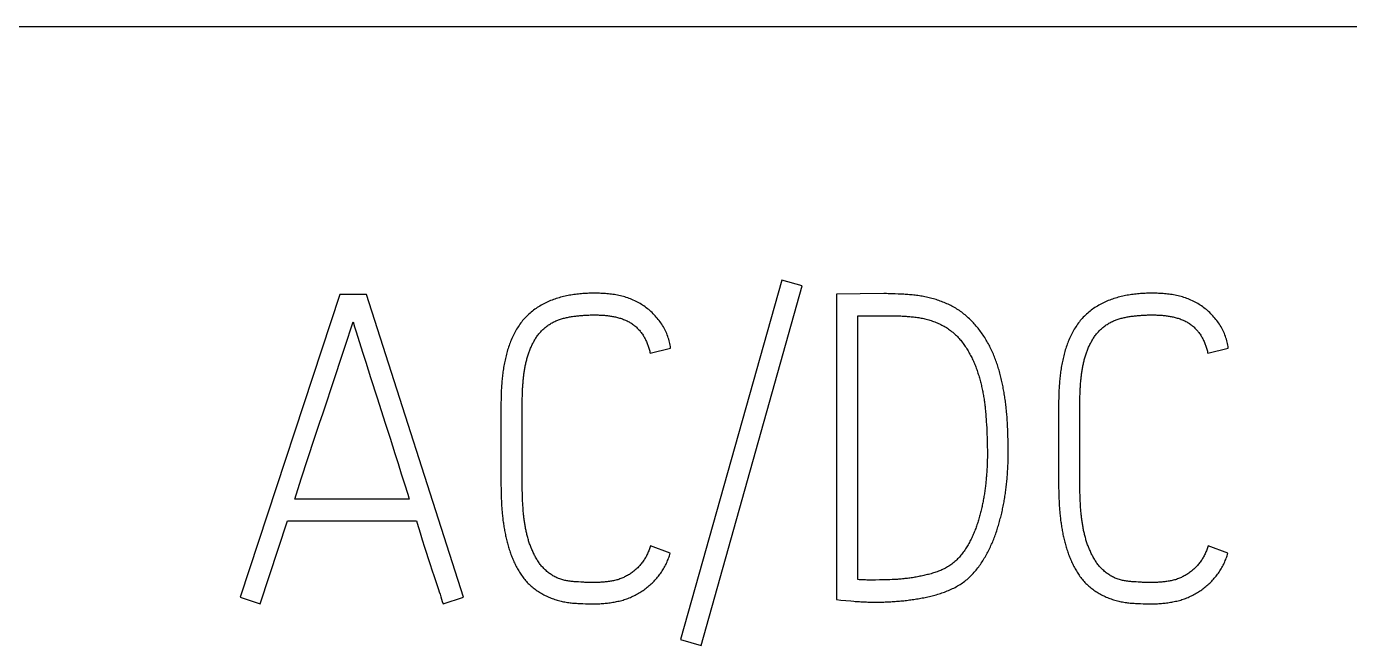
# Model space of a CAD drawing. Extents: x 0 to 420, y 0 to 297.
# Drawn here: x 110.23 to 117.13, y 218.96 to 222.19 of the extents above; entities that cross this region are included whole.
import ezdxf

# ---------------------------------------------------------------- set-up
doc = ezdxf.new("R2010")
doc.units = 0
doc.header["$LTSCALE"] = 23.1
doc.layers.add('10000_FRONT', color=7, linetype='CONTINUOUS')
doc.layers.add('10500_FRONT_LABELING', color=7, linetype='CONTINUOUS')

msp = doc.modelspace()

# ---------------------------------------------------------------- linework, layer by layer
at = {"layer": '10000_FRONT', "color": 7, "linetype": 'CONTINUOUS'}
msp.add_line((110.0798, 222.1914), (145.5798, 222.1914), dxfattribs=at)
at = {"layer": '10500_FRONT_LABELING', "color": 7, "linetype": 'CONTINUOUS'}
for p, q in [((114.1722, 220.869), (113.6437, 218.9939)), ((114.2788, 220.838), (114.1722, 220.869)), ((111.8648, 220.7936), (111.345, 219.2158)), ((112.004, 220.7936), (111.8648, 220.7936)), ((112.5107, 219.2158), (112.004, 220.7936)), ((113.7503, 218.9628), (114.2788, 220.838)), ((114.4571, 220.7958), (114.4571, 219.2025)), ((114.7485, 220.7973), (114.7336, 220.7977)), ((114.7634, 220.7967), (114.7485, 220.7973)), ((114.7783, 220.7961), (114.7634, 220.7967)), ((114.7931, 220.7954), (114.7783, 220.7961)), ((114.568, 219.3068), (114.568, 220.6826)), ((111.9512, 220.5987), (111.9843, 220.4928)), ((111.8829, 220.4927), (111.9001, 220.5456)), ((113.485, 220.4874), (113.5915, 220.514)), ((116.3948, 220.4874), (116.5014, 220.514)), ((111.8656, 220.4398), (111.8829, 220.4927)), ((111.9843, 220.4928), (112.0009, 220.4399)), ((111.8481, 220.3869), (111.8656, 220.4398)), ((112.0009, 220.4399), (112.0259, 220.3605)), ((112.0259, 220.3605), (112.0596, 220.2548)), ((112.0596, 220.2548), (112.1019, 220.1227)), ((112.8173, 220.2308), (112.8174, 220.2415)), ((112.8174, 220.2415), (112.8175, 220.2522)), ((112.8175, 220.2522), (112.8178, 220.2628)), ((112.8178, 220.2628), (112.8181, 220.2735)), ((112.8181, 220.2735), (112.8184, 220.2841)), ((112.8184, 220.2841), (112.8189, 220.2948)), ((115.7272, 220.2415), (115.7274, 220.2522)), ((115.7272, 220.2308), (115.7272, 220.2415)), ((115.7274, 220.2522), (115.7276, 220.2628)), ((115.7276, 220.2628), (115.7279, 220.2735)), ((115.7279, 220.2735), (115.7283, 220.2841)), ((115.7283, 220.2841), (115.7287, 220.2948)), ((111.7602, 220.1229), (111.7777, 220.1757)), ((111.7777, 220.1757), (111.7952, 220.2285)), ((112.8173, 219.8039), (112.8173, 220.2308)), ((115.2349, 220.1823), (115.236, 220.1691)), ((115.236, 220.1691), (115.237, 220.1559)), ((115.7271, 219.8039), (115.7272, 220.2308)), ((111.734, 220.0436), (111.7602, 220.1229)), ((115.237, 220.1559), (115.238, 220.1428)), ((115.238, 220.1428), (115.2389, 220.1296)), ((115.2389, 220.1296), (115.2396, 220.1163)), ((115.2396, 220.1163), (115.2407, 220.0965)), ((115.2407, 220.0965), (115.2416, 220.0767)), ((115.3507, 220.0899), (115.3501, 220.1048)), ((111.6992, 219.9378), (111.734, 220.0436)), ((112.1273, 220.0435), (112.1527, 219.9642)), ((115.2416, 220.0767), (115.2422, 220.0634)), ((115.2422, 220.0634), (115.2427, 220.0502)), ((115.2427, 220.0502), (115.2432, 220.037)), ((115.2432, 220.037), (115.2435, 220.0237)), ((115.3512, 220.075), (115.3507, 220.0899)), ((115.3517, 220.0601), (115.3512, 220.075)), ((115.3523, 220.0303), (115.3517, 220.0601)), ((115.3527, 220.0079), (115.3523, 220.0303)), ((112.1527, 219.9642), (112.1696, 219.9114)), ((115.2435, 220.0237), (115.2439, 220.0104)), ((115.2439, 220.0104), (115.2441, 219.9971)), ((115.2441, 219.9971), (115.2443, 219.9839)), ((115.2444, 219.9573), (115.2442, 219.944)), ((115.2443, 219.9839), (115.2444, 219.9706)), ((115.2444, 219.9706), (115.2444, 219.9573)), ((115.353, 219.9929), (115.3527, 220.0079)), ((115.3531, 219.978), (115.353, 219.9929)), ((111.6645, 219.832), (111.6992, 219.9378)), ((112.1696, 219.9114), (112.1864, 219.8585)), ((111.6299, 219.7262), (111.6645, 219.832)), ((112.1864, 219.8585), (112.2031, 219.8056)), ((112.7064, 219.7971), (112.7065, 219.7836)), ((112.7065, 219.7836), (112.7067, 219.77)), ((112.7067, 219.77), (112.707, 219.7565)), ((112.707, 219.7565), (112.7073, 219.743)), ((112.8174, 219.7818), (112.8173, 219.8039)), ((112.8176, 219.7708), (112.8174, 219.7818)), ((112.8178, 219.7598), (112.8176, 219.7708)), ((112.8181, 219.7488), (112.8178, 219.7598)), ((115.6162, 219.7971), (115.6163, 219.7836)), ((115.6163, 219.7836), (115.6165, 219.77)), ((115.6165, 219.77), (115.6168, 219.7565)), ((115.6168, 219.7565), (115.6172, 219.743)), ((115.7273, 219.7818), (115.7271, 219.8039)), ((115.7274, 219.7708), (115.7273, 219.7818)), ((115.7276, 219.7598), (115.7274, 219.7708)), ((115.7279, 219.7488), (115.7276, 219.7598)), ((112.228, 219.7262), (111.6299, 219.7262)), ((112.7073, 219.743), (112.7078, 219.7295)), ((112.7078, 219.7295), (112.7084, 219.716)), ((112.7084, 219.716), (112.7091, 219.7026)), ((112.8184, 219.7378), (112.8181, 219.7488)), ((112.8188, 219.7268), (112.8184, 219.7378)), ((112.8193, 219.7158), (112.8188, 219.7268)), ((112.8199, 219.7048), (112.8193, 219.7158)), ((112.8206, 219.6939), (112.8199, 219.7048)), ((112.8213, 219.6829), (112.8206, 219.6939)), ((112.8221, 219.672), (112.8213, 219.6829)), ((115.6172, 219.743), (115.6177, 219.7295)), ((115.6177, 219.7295), (115.6182, 219.716)), ((115.6182, 219.716), (115.6189, 219.7026)), ((115.7282, 219.7378), (115.7279, 219.7488)), ((115.7287, 219.7268), (115.7282, 219.7378)), ((115.7292, 219.7158), (115.7287, 219.7268)), ((115.7297, 219.7048), (115.7292, 219.7158)), ((115.7304, 219.6939), (115.7297, 219.7048)), ((115.7311, 219.6829), (115.7304, 219.6939)), ((115.7319, 219.672), (115.7311, 219.6829)), ((111.4494, 219.1803), (111.5929, 219.613)), ((111.5929, 219.613), (112.2649, 219.613)), ((112.823, 219.661), (112.8221, 219.672)), ((115.7329, 219.661), (115.7319, 219.672)), ((112.2839, 219.5509), (112.2955, 219.5137)), ((112.2955, 219.5137), (112.3072, 219.4765)), ((112.3072, 219.4765), (112.3191, 219.4394)), ((113.5894, 219.4444), (113.4871, 219.4821)), ((116.4992, 219.4444), (116.397, 219.4821)), ((112.3351, 219.39), (112.3473, 219.353)), ((112.3473, 219.353), (112.3555, 219.3284)), ((113.1222, 219.2934), (113.111, 219.2942)), ((113.1333, 219.2928), (113.1222, 219.2934)), ((114.6613, 219.3045), (114.6213, 219.3045)), ((114.6813, 219.3046), (114.6613, 219.3045)), ((114.6947, 219.3047), (114.6813, 219.3046)), ((114.7347, 219.3058), (114.7214, 219.3054)), ((114.748, 219.3064), (114.7347, 219.3058)), ((116.032, 219.2934), (116.0209, 219.2942)), ((116.0431, 219.2928), (116.032, 219.2934)), ((111.345, 219.2158), (111.4494, 219.1803)), ((112.4041, 219.1803), (112.5107, 219.2158)), ((114.4571, 219.2025), (114.4795, 219.2002)), ((114.4795, 219.2002), (114.5318, 219.1952)), ((113.1343, 219.1814), (113.1479, 219.1809)), ((113.1479, 219.1809), (113.1614, 219.1806)), ((114.5318, 219.1952), (114.5467, 219.1938)), ((116.0442, 219.1814), (116.0577, 219.1809)), ((116.0577, 219.1809), (116.0712, 219.1806)), ((113.6437, 218.9939), (113.7503, 218.9628))]:
    msp.add_line(p, q, dxfattribs=at)
for points in [[(113.5915, 220.514), (113.5905, 220.5218), (113.5892, 220.5296), (113.5877, 220.5374), (113.5859, 220.545), (113.584, 220.5526), (113.5819, 220.5602), (113.5795, 220.5677), (113.577, 220.5751), (113.5742, 220.5824), (113.5713, 220.5897), (113.5681, 220.5969), (113.5648, 220.6041), (113.5612, 220.6112), (113.5575, 220.6182), (113.5536, 220.6251), (113.5496, 220.6319), (113.5454, 220.6385), (113.541, 220.6451), (113.5365, 220.6515), (113.5318, 220.6578), (113.527, 220.664), (113.522, 220.6701), (113.5169, 220.6761), (113.5116, 220.682), (113.5061, 220.6878), (113.5006, 220.6934), (113.4949, 220.6989), (113.4891, 220.7043), (113.4832, 220.7095), (113.4771, 220.7146), (113.471, 220.7196), (113.4648, 220.7244), (113.4585, 220.729), (113.452, 220.7336), (113.4455, 220.7379), (113.4389, 220.7422), (113.4321, 220.7463), (113.4252, 220.7502), (113.4183, 220.754), (113.4112, 220.7577), (113.4041, 220.7611), (113.3969, 220.7645), (113.3897, 220.7676), (113.3823, 220.7705), (113.375, 220.7733), (113.3676, 220.776), (113.3601, 220.7784), (113.3526, 220.7807), (113.345, 220.7829), (113.3374, 220.7849), (113.3297, 220.7867), (113.322, 220.7884), (113.3143, 220.79), (113.3065, 220.7915), (113.2987, 220.7928), (113.2908, 220.794), (113.283, 220.7951), (113.2752, 220.796), (113.2673, 220.7969), (113.2595, 220.7976), (113.2517, 220.7982), (113.2438, 220.7988), (113.236, 220.7992), (113.2282, 220.7996), (113.2203, 220.7999), (113.2125, 220.8001), (113.2047, 220.8002), (113.1968, 220.8003), (113.189, 220.8002), (113.1812, 220.8002), (113.1734, 220.8), (113.1655, 220.7998), (113.1577, 220.7995), (113.1499, 220.7991), (113.142, 220.7987), (113.1342, 220.7982), (113.1264, 220.7975), (113.1186, 220.7968), (113.1107, 220.796), (113.1029, 220.7952), (113.0951, 220.7942), (113.0872, 220.7931), (113.0794, 220.7919), (113.0716, 220.7907), (113.0638, 220.7893), (113.0561, 220.7878), (113.0483, 220.7862), (113.0406, 220.7846), (113.0329, 220.7828), (113.0253, 220.7809), (113.0177, 220.7789), (113.0102, 220.7768), (113.0026, 220.7745), (112.9951, 220.7722), (112.9877, 220.7697), (112.9803, 220.7671), (112.9729, 220.7644), (112.9656, 220.7615), (112.9583, 220.7585), (112.951, 220.7554), (112.9438, 220.7521), (112.9367, 220.7487), (112.9296, 220.7451), (112.9226, 220.7414), (112.9157, 220.7375), (112.9089, 220.7335), (112.9022, 220.7294), (112.8956, 220.7252), (112.8891, 220.7208), (112.8827, 220.7162), (112.8764, 220.7116), (112.8702, 220.7068), (112.8641, 220.7018), (112.8581, 220.6967), (112.8522, 220.6915), (112.8464, 220.6861), (112.8407, 220.6806), (112.8352, 220.6749), (112.8298, 220.6691), (112.8246, 220.6632), (112.8195, 220.6572), (112.8146, 220.6511), (112.8098, 220.6449), (112.8051, 220.6386), (112.8006, 220.6322), (112.7963, 220.6257), (112.7921, 220.6191), (112.788, 220.6124), (112.784, 220.6056), (112.7801, 220.5987), (112.7764, 220.5918), (112.7728, 220.5847), (112.7693, 220.5777), (112.766, 220.5705), (112.7628, 220.5633), (112.7597, 220.5561), (112.7567, 220.5489), (112.7538, 220.5416), (112.7511, 220.5342), (112.7484, 220.5269), (112.7459, 220.5195), (112.7435, 220.5121), (112.7412, 220.5046), (112.739, 220.4971), (112.7368, 220.4896), (112.7348, 220.4821), (112.7329, 220.4745), (112.731, 220.4669), (112.7293, 220.4593), (112.7276, 220.4517), (112.726, 220.444), (112.7244, 220.4363), (112.723, 220.4286), (112.7216, 220.4209), (112.7203, 220.4132), (112.7191, 220.4054), (112.7179, 220.3976), (112.7168, 220.3898), (112.7157, 220.3821), (112.7147, 220.3743), (112.7138, 220.3665), (112.713, 220.3587), (112.7122, 220.3509), (112.7114, 220.3431), (112.7107, 220.3352), (112.7101, 220.3274), (112.7095, 220.3196), (112.709, 220.3118), (112.7085, 220.304), (112.7081, 220.2961), (112.7077, 220.2883), (112.7074, 220.2804), (112.7071, 220.2726), (112.7069, 220.2648), (112.7067, 220.2569), (112.7066, 220.2491), (112.7065, 220.2412), (112.7064, 220.2334), (112.7064, 219.7971)], [(114.7336, 220.7977), (114.7262, 220.7978), (114.7187, 220.798), (114.7113, 220.798), (114.7038, 220.7981), (114.4571, 220.7958)], [(115.3426, 220.2011), (115.3418, 220.2085), (115.341, 220.2159), (115.3401, 220.2233), (115.3392, 220.2306), (115.3382, 220.238), (115.3372, 220.2453), (115.3361, 220.2527), (115.3351, 220.26), (115.3339, 220.2673), (115.3327, 220.2747), (115.3315, 220.282), (115.3302, 220.2893), (115.3289, 220.2966), (115.3275, 220.3039), (115.3261, 220.3112), (115.3246, 220.3185), (115.3231, 220.3258), (115.3215, 220.3331), (115.3199, 220.3403), (115.3182, 220.3476), (115.3166, 220.3549), (115.3148, 220.3621), (115.313, 220.3694), (115.3112, 220.3766), (115.3093, 220.3838), (115.3073, 220.3911), (115.3053, 220.3983), (115.3033, 220.4055), (115.3011, 220.4127), (115.2989, 220.4199), (115.2966, 220.427), (115.2942, 220.4341), (115.2918, 220.4412), (115.2893, 220.4483), (115.2867, 220.4553), (115.284, 220.4623), (115.2812, 220.4692), (115.2784, 220.4761), (115.2755, 220.483), (115.2725, 220.4898), (115.2694, 220.4966), (115.2663, 220.5034), (115.2631, 220.5101), (115.2598, 220.5168), (115.2564, 220.5235), (115.253, 220.5301), (115.2495, 220.5367), (115.2458, 220.5432), (115.2421, 220.5497), (115.2383, 220.5562), (115.2345, 220.5626), (115.2305, 220.569), (115.2264, 220.5754), (115.2223, 220.5816), (115.218, 220.5878), (115.2137, 220.5939), (115.2093, 220.6), (115.2048, 220.606), (115.2002, 220.6119), (115.1956, 220.6177), (115.1909, 220.6234), (115.1861, 220.6291), (115.1812, 220.6348), (115.1763, 220.6403), (115.1713, 220.6458), (115.1662, 220.6512), (115.161, 220.6566), (115.1558, 220.6618), (115.1504, 220.667), (115.145, 220.6721), (115.1395, 220.6771), (115.1339, 220.6821), (115.1282, 220.6869), (115.1223, 220.6917), (115.1164, 220.6963), (115.1104, 220.7009), (115.1043, 220.7053), (115.0981, 220.7097), (115.0918, 220.7138), (115.0855, 220.7179), (115.0791, 220.7218), (115.0727, 220.7256), (115.0661, 220.7292), (115.0596, 220.7328), (115.053, 220.7362), (115.0463, 220.7395), (115.0396, 220.7427), (115.0328, 220.7457), (115.0259, 220.7487), (115.0191, 220.7516), (115.0121, 220.7544), (115.0052, 220.757), (114.9982, 220.7596), (114.9911, 220.7621), (114.984, 220.7645), (114.9769, 220.7668), (114.9697, 220.7691), (114.9625, 220.7712), (114.9552, 220.7732), (114.9479, 220.7752), (114.9407, 220.777), (114.9334, 220.7787), (114.926, 220.7803), (114.9187, 220.7818), (114.9114, 220.7832), (114.9041, 220.7844), (114.8967, 220.7856), (114.8894, 220.7867), (114.882, 220.7878), (114.8746, 220.7887), (114.8672, 220.7896), (114.8598, 220.7904), (114.8524, 220.7911), (114.845, 220.7918), (114.8376, 220.7924), (114.8302, 220.793), (114.8228, 220.7936), (114.8154, 220.7941), (114.808, 220.7945), (114.7931, 220.7954)], [(116.5014, 220.514), (116.5003, 220.5218), (116.499, 220.5296), (116.4975, 220.5374), (116.4958, 220.545), (116.4938, 220.5526), (116.4917, 220.5602), (116.4894, 220.5677), (116.4868, 220.5751), (116.4841, 220.5824), (116.4811, 220.5897), (116.478, 220.5969), (116.4746, 220.6041), (116.4711, 220.6112), (116.4673, 220.6182), (116.4635, 220.6251), (116.4594, 220.6319), (116.4552, 220.6385), (116.4508, 220.6451), (116.4463, 220.6515), (116.4416, 220.6578), (116.4368, 220.664), (116.4318, 220.6701), (116.4267, 220.6761), (116.4214, 220.682), (116.416, 220.6878), (116.4104, 220.6934), (116.4047, 220.6989), (116.3989, 220.7043), (116.393, 220.7095), (116.387, 220.7146), (116.3809, 220.7196), (116.3746, 220.7244), (116.3683, 220.729), (116.3619, 220.7336), (116.3553, 220.7379), (116.3487, 220.7422), (116.3419, 220.7463), (116.3351, 220.7502), (116.3281, 220.754), (116.321, 220.7577), (116.3139, 220.7611), (116.3067, 220.7645), (116.2995, 220.7676), (116.2922, 220.7705), (116.2848, 220.7733), (116.2774, 220.776), (116.2699, 220.7784), (116.2624, 220.7807), (116.2548, 220.7829), (116.2472, 220.7849), (116.2396, 220.7867), (116.2319, 220.7884), (116.2241, 220.79), (116.2163, 220.7915), (116.2085, 220.7928), (116.2007, 220.794), (116.1928, 220.7951), (116.185, 220.796), (116.1772, 220.7969), (116.1693, 220.7976), (116.1615, 220.7982), (116.1537, 220.7988), (116.1458, 220.7992), (116.138, 220.7996), (116.1302, 220.7999), (116.1223, 220.8001), (116.1145, 220.8002), (116.1067, 220.8003), (116.0988, 220.8002), (116.091, 220.8002), (116.0832, 220.8), (116.0754, 220.7998), (116.0675, 220.7995), (116.0597, 220.7991), (116.0519, 220.7987), (116.044, 220.7982), (116.0362, 220.7975), (116.0284, 220.7968), (116.0205, 220.796), (116.0127, 220.7952), (116.0049, 220.7942), (115.9971, 220.7931), (115.9892, 220.7919), (115.9814, 220.7907), (115.9736, 220.7893), (115.9659, 220.7878), (115.9581, 220.7862), (115.9504, 220.7846), (115.9428, 220.7828), (115.9351, 220.7809), (115.9275, 220.7789), (115.92, 220.7768), (115.9124, 220.7745), (115.905, 220.7722), (115.8975, 220.7697), (115.8901, 220.7671), (115.8827, 220.7644), (115.8754, 220.7615), (115.8681, 220.7585), (115.8608, 220.7554), (115.8536, 220.7521), (115.8465, 220.7487), (115.8394, 220.7451), (115.8324, 220.7414), (115.8255, 220.7375), (115.8187, 220.7335), (115.812, 220.7294), (115.8054, 220.7252), (115.7989, 220.7208), (115.7925, 220.7162), (115.7862, 220.7116), (115.78, 220.7068), (115.7739, 220.7018), (115.7679, 220.6967), (115.762, 220.6915), (115.7562, 220.6861), (115.7506, 220.6806), (115.745, 220.6749), (115.7396, 220.6691), (115.7344, 220.6632), (115.7293, 220.6572), (115.7244, 220.6511), (115.7196, 220.6449), (115.715, 220.6386), (115.7105, 220.6322), (115.7061, 220.6257), (115.7019, 220.6191), (115.6978, 220.6124), (115.6938, 220.6056), (115.69, 220.5987), (115.6862, 220.5918), (115.6826, 220.5847), (115.6792, 220.5777), (115.6758, 220.5705), (115.6726, 220.5633), (115.6695, 220.5561), (115.6665, 220.5489), (115.6636, 220.5416), (115.6609, 220.5342), (115.6583, 220.5269), (115.6557, 220.5195), (115.6533, 220.5121), (115.651, 220.5046), (115.6488, 220.4971), (115.6467, 220.4896), (115.6446, 220.4821), (115.6427, 220.4745), (115.6408, 220.4669), (115.6391, 220.4593), (115.6374, 220.4517), (115.6358, 220.444), (115.6343, 220.4363), (115.6328, 220.4286), (115.6314, 220.4209), (115.6301, 220.4132), (115.6289, 220.4054), (115.6277, 220.3976), (115.6266, 220.3898), (115.6256, 220.3821), (115.6246, 220.3743), (115.6237, 220.3665), (115.6228, 220.3587), (115.622, 220.3509), (115.6212, 220.3431), (115.6206, 220.3352), (115.6199, 220.3274), (115.6194, 220.3196), (115.6188, 220.3118), (115.6184, 220.304), (115.6179, 220.2961), (115.6176, 220.2883), (115.6172, 220.2804), (115.617, 220.2726), (115.6167, 220.2648), (115.6166, 220.2569), (115.6164, 220.2491), (115.6163, 220.2412), (115.6163, 220.2334), (115.6162, 219.7971)], [(111.9001, 220.5456), (111.9258, 220.6251), (111.9344, 220.6516)], [(111.9344, 220.6516), (111.9428, 220.6252), (111.9512, 220.5987)], [(112.8189, 220.2948), (112.8195, 220.3054), (112.8198, 220.3107), (112.8201, 220.316), (112.8205, 220.3213), (112.8209, 220.3266), (112.8213, 220.3319), (112.8217, 220.3372), (112.8222, 220.3425), (112.8227, 220.3478), (112.8232, 220.3531), (112.8238, 220.3583), (112.8243, 220.3636), (112.825, 220.3689), (112.8256, 220.3742), (112.8263, 220.3794), (112.827, 220.3847), (112.8278, 220.39), (112.8286, 220.3952), (112.8295, 220.4005), (112.8304, 220.4057), (112.8313, 220.4109), (112.8323, 220.4162), (112.8333, 220.4214), (112.8343, 220.4266), (112.8355, 220.4319), (112.8366, 220.4371), (112.8378, 220.4423), (112.8391, 220.4475), (112.8404, 220.4527), (112.8418, 220.4579), (112.8433, 220.463), (112.8448, 220.4682), (112.8463, 220.4734), (112.8479, 220.4785), (112.8496, 220.4836), (112.8513, 220.4887), (112.8531, 220.4937), (112.855, 220.4988), (112.8569, 220.5038), (112.8589, 220.5088), (112.8609, 220.5137), (112.8631, 220.5186), (112.8652, 220.5235), (112.8675, 220.5284), (112.8698, 220.5332), (112.8722, 220.538), (112.8747, 220.5428), (112.8772, 220.5475), (112.8799, 220.5522), (112.8826, 220.5569), (112.8854, 220.5615), (112.8883, 220.566), (112.8913, 220.5705), (112.8943, 220.5749), (112.8975, 220.5792), (112.9007, 220.5834), (112.904, 220.5876), (112.9074, 220.5917), (112.9108, 220.5957), (112.9144, 220.5996), (112.9181, 220.6035), (112.9218, 220.6073), (112.9256, 220.611), (112.9296, 220.6146), (112.9336, 220.6181), (112.9377, 220.6216), (112.9419, 220.625), (112.9462, 220.6283), (112.9506, 220.6315), (112.955, 220.6346), (112.9595, 220.6375), (112.964, 220.6404), (112.9686, 220.6432), (112.9733, 220.6459), (112.978, 220.6484), (112.9827, 220.6509), (112.9875, 220.6532), (112.9924, 220.6554), (112.9973, 220.6576), (113.0023, 220.6596), (113.0073, 220.6615), (113.0124, 220.6633), (113.0176, 220.665), (113.0227, 220.6666), (113.0279, 220.6681), (113.0331, 220.6695), (113.0384, 220.6708), (113.0436, 220.6721), (113.0488, 220.6732), (113.0541, 220.6743), (113.0593, 220.6754), (113.0646, 220.6763), (113.0699, 220.6772), (113.0752, 220.6781), (113.0804, 220.6789), (113.0857, 220.6797), (113.091, 220.6804), (113.0963, 220.6811), (113.1016, 220.6817), (113.1069, 220.6823), (113.1122, 220.6829), (113.1175, 220.6834), (113.1228, 220.6839), (113.1282, 220.6844), (113.1335, 220.6848), (113.1388, 220.6852), (113.1441, 220.6856), (113.1495, 220.6859), (113.1548, 220.6862), (113.1602, 220.6864), (113.1655, 220.6866), (113.1709, 220.6868), (113.1762, 220.6869), (113.1816, 220.687), (113.187, 220.6871), (113.1923, 220.6871), (113.1977, 220.6871), (113.2031, 220.687), (113.2085, 220.6869), (113.2138, 220.6868), (113.2192, 220.6866), (113.2246, 220.6864), (113.2299, 220.6861), (113.2353, 220.6858), (113.2407, 220.6855), (113.246, 220.685), (113.2513, 220.6846), (113.2567, 220.684), (113.262, 220.6834), (113.2673, 220.6828), (113.2726, 220.6821), (113.2779, 220.6813), (113.2832, 220.6804), (113.2885, 220.6795), (113.2938, 220.6785), (113.299, 220.6775), (113.3043, 220.6763), (113.3095, 220.6751), (113.3148, 220.6737), (113.32, 220.6723), (113.3251, 220.6708), (113.3303, 220.6693), (113.3354, 220.6676), (113.3404, 220.6658), (113.3454, 220.6639), (113.3504, 220.662), (113.3553, 220.6599), (113.3602, 220.6577), (113.3651, 220.6554), (113.3698, 220.653), (113.3746, 220.6505), (113.3793, 220.6478), (113.3839, 220.645), (113.3885, 220.6421), (113.3929, 220.6391), (113.3972, 220.636), (113.4015, 220.6327), (113.4056, 220.6294), (113.4097, 220.6259), (113.4136, 220.6224), (113.4174, 220.6187), (113.4212, 220.6149), (113.4248, 220.6111), (113.4284, 220.6071), (113.4318, 220.603), (113.4352, 220.5989), (113.4384, 220.5946), (113.4416, 220.5902), (113.4446, 220.5858), (113.4476, 220.5813), (113.4504, 220.5767), (113.4531, 220.5721), (113.4557, 220.5675), (113.4582, 220.5628), (113.4606, 220.558), (113.4629, 220.5532), (113.4651, 220.5484), (113.4672, 220.5435), (113.4692, 220.5385), (113.4712, 220.5336), (113.473, 220.5286), (113.4748, 220.5235), (113.4765, 220.5184), (113.4781, 220.5133), (113.4796, 220.5082)], [(114.568, 220.6826), (114.7465, 220.6826), (114.7532, 220.6826), (114.7599, 220.6825), (114.7666, 220.6823), (114.7732, 220.6822), (114.7799, 220.682), (114.7866, 220.6817), (114.7933, 220.6815), (114.7999, 220.6811), (114.8066, 220.6808), (114.8132, 220.6804), (114.8199, 220.68), (114.8265, 220.6796), (114.8332, 220.6791), (114.8398, 220.6785), (114.8465, 220.6779), (114.8531, 220.6773), (114.8597, 220.6766), (114.8663, 220.6758), (114.8729, 220.675), (114.8795, 220.6741), (114.8861, 220.6731), (114.8927, 220.672), (114.8993, 220.6709), (114.9058, 220.6696), (114.9124, 220.6682), (114.9189, 220.6667), (114.9255, 220.665), (114.932, 220.6633), (114.9385, 220.6614), (114.9449, 220.6594), (114.9513, 220.6573), (114.9577, 220.6551), (114.964, 220.6528), (114.9703, 220.6504), (114.9765, 220.648), (114.9827, 220.6454), (114.9889, 220.6427), (114.995, 220.6399), (115.001, 220.6371), (115.007, 220.634), (115.0129, 220.6309), (115.0188, 220.6277), (115.0246, 220.6243), (115.0304, 220.6208), (115.0361, 220.6172), (115.0417, 220.6134), (115.0473, 220.6095), (115.0527, 220.6055), (115.058, 220.6014), (115.0633, 220.5972), (115.0684, 220.5929), (115.0734, 220.5885), (115.0782, 220.5839), (115.083, 220.5793), (115.0877, 220.5745), (115.0923, 220.5697), (115.0967, 220.5647), (115.1011, 220.5597), (115.1054, 220.5546), (115.1096, 220.5494), (115.1137, 220.5441), (115.1178, 220.5387), (115.1217, 220.5332), (115.1256, 220.5277), (115.1293, 220.5221), (115.133, 220.5165), (115.1366, 220.5108), (115.1401, 220.5051), (115.1435, 220.4994), (115.1469, 220.4936), (115.1502, 220.4878), (115.1534, 220.482), (115.1566, 220.4761), (115.1596, 220.4702), (115.1626, 220.4643), (115.1656, 220.4583), (115.1684, 220.4523), (115.1712, 220.4462), (115.1739, 220.4401), (115.1765, 220.434), (115.1791, 220.4279), (115.1816, 220.4217), (115.184, 220.4155), (115.1864, 220.4092), (115.1887, 220.4029), (115.1909, 220.3966), (115.193, 220.3903), (115.1952, 220.3839), (115.1972, 220.3775), (115.1992, 220.3711), (115.2011, 220.3647), (115.203, 220.3582), (115.2048, 220.3518), (115.2066, 220.3453), (115.2083, 220.3389), (115.2099, 220.3324), (115.2115, 220.326), (115.2131, 220.3195), (115.2146, 220.313), (115.216, 220.3065), (115.2175, 220.3), (115.2188, 220.2935), (115.2201, 220.287), (115.2214, 220.2805), (115.2226, 220.274), (115.2238, 220.2675), (115.2249, 220.261), (115.226, 220.2544), (115.227, 220.2479), (115.228, 220.2414), (115.2289, 220.2348), (115.2298, 220.2283), (115.2306, 220.2217), (115.2314, 220.2152), (115.2322, 220.2086), (115.2329, 220.202), (115.2336, 220.1955), (115.2342, 220.1889), (115.2349, 220.1823)], [(115.7287, 220.2948), (115.7293, 220.3054), (115.7296, 220.3107), (115.7299, 220.316), (115.7303, 220.3213), (115.7307, 220.3266), (115.7311, 220.3319), (115.7315, 220.3372), (115.732, 220.3425), (115.7325, 220.3478), (115.733, 220.3531), (115.7336, 220.3583), (115.7342, 220.3636), (115.7348, 220.3689), (115.7355, 220.3742), (115.7361, 220.3794), (115.7369, 220.3847), (115.7376, 220.39), (115.7384, 220.3952), (115.7393, 220.4005), (115.7402, 220.4057), (115.7411, 220.4109), (115.7421, 220.4162), (115.7431, 220.4214), (115.7442, 220.4266), (115.7453, 220.4319), (115.7464, 220.4371), (115.7477, 220.4423), (115.7489, 220.4475), (115.7503, 220.4527), (115.7516, 220.4579), (115.7531, 220.463), (115.7546, 220.4682), (115.7561, 220.4734), (115.7578, 220.4785), (115.7594, 220.4836), (115.7612, 220.4887), (115.763, 220.4937), (115.7648, 220.4988), (115.7667, 220.5038), (115.7687, 220.5088), (115.7708, 220.5137), (115.7729, 220.5186), (115.7751, 220.5235), (115.7773, 220.5284), (115.7796, 220.5332), (115.782, 220.538), (115.7845, 220.5428), (115.7871, 220.5475), (115.7897, 220.5522), (115.7924, 220.5569), (115.7952, 220.5615), (115.7981, 220.566), (115.8011, 220.5705), (115.8041, 220.5749), (115.8073, 220.5792), (115.8105, 220.5834), (115.8138, 220.5876), (115.8172, 220.5917), (115.8207, 220.5957), (115.8242, 220.5996), (115.8279, 220.6035), (115.8316, 220.6073), (115.8355, 220.611), (115.8394, 220.6146), (115.8434, 220.6181), (115.8476, 220.6216), (115.8518, 220.625), (115.8561, 220.6283), (115.8604, 220.6315), (115.8649, 220.6346), (115.8693, 220.6375), (115.8739, 220.6404), (115.8785, 220.6432), (115.8831, 220.6459), (115.8878, 220.6484), (115.8925, 220.6509), (115.8974, 220.6532), (115.9022, 220.6554), (115.9071, 220.6576), (115.9121, 220.6596), (115.9172, 220.6615), (115.9222, 220.6633), (115.9274, 220.665), (115.9326, 220.6666), (115.9378, 220.6681), (115.943, 220.6695), (115.9482, 220.6708), (115.9534, 220.6721), (115.9587, 220.6732), (115.9639, 220.6743), (115.9692, 220.6754), (115.9744, 220.6763), (115.9797, 220.6772), (115.985, 220.6781), (115.9903, 220.6789), (115.9955, 220.6797), (116.0008, 220.6804), (116.0061, 220.6811), (116.0114, 220.6817), (116.0167, 220.6823), (116.022, 220.6829), (116.0273, 220.6834), (116.0327, 220.6839), (116.038, 220.6844), (116.0433, 220.6848), (116.0486, 220.6852), (116.054, 220.6856), (116.0593, 220.6859), (116.0646, 220.6862), (116.07, 220.6864), (116.0753, 220.6866), (116.0807, 220.6868), (116.0861, 220.6869), (116.0914, 220.687), (116.0968, 220.6871), (116.1022, 220.6871), (116.1075, 220.6871), (116.1129, 220.687), (116.1183, 220.6869), (116.1237, 220.6868), (116.129, 220.6866), (116.1344, 220.6864), (116.1398, 220.6861), (116.1451, 220.6858), (116.1505, 220.6855), (116.1558, 220.685), (116.1612, 220.6846), (116.1665, 220.684), (116.1718, 220.6834), (116.1771, 220.6828), (116.1824, 220.6821), (116.1877, 220.6813), (116.193, 220.6804), (116.1983, 220.6795), (116.2036, 220.6785), (116.2088, 220.6775), (116.2141, 220.6763), (116.2193, 220.6751), (116.2246, 220.6737), (116.2298, 220.6723), (116.235, 220.6708), (116.2401, 220.6693), (116.2452, 220.6676), (116.2502, 220.6658), (116.2553, 220.6639), (116.2602, 220.662), (116.2652, 220.6599), (116.27, 220.6577), (116.2749, 220.6554), (116.2797, 220.653), (116.2844, 220.6505), (116.2891, 220.6478), (116.2937, 220.645), (116.2983, 220.6421), (116.3027, 220.6391), (116.3071, 220.636), (116.3113, 220.6327), (116.3155, 220.6294), (116.3195, 220.6259), (116.3234, 220.6224), (116.3273, 220.6187), (116.331, 220.6149), (116.3347, 220.6111), (116.3382, 220.6071), (116.3417, 220.603), (116.345, 220.5989), (116.3483, 220.5946), (116.3514, 220.5902), (116.3545, 220.5858), (116.3574, 220.5813), (116.3602, 220.5767), (116.3629, 220.5721), (116.3655, 220.5675), (116.368, 220.5628), (116.3704, 220.558), (116.3727, 220.5532), (116.3749, 220.5484), (116.377, 220.5435), (116.379, 220.5385), (116.381, 220.5336), (116.3828, 220.5286), (116.3846, 220.5235), (116.3863, 220.5184), (116.3879, 220.5133), (116.3894, 220.5082)], [(113.4796, 220.5082), (113.4811, 220.503), (113.4824, 220.4978), (113.4837, 220.4926), (113.485, 220.4874)], [(116.3894, 220.5082), (116.3909, 220.503), (116.3923, 220.4978), (116.3936, 220.4926), (116.3948, 220.4874)], [(111.7952, 220.2285), (111.8217, 220.3077), (111.8481, 220.3869)], [(115.3501, 220.1048), (115.3497, 220.1123), (115.3494, 220.1197), (115.3489, 220.1271), (115.3485, 220.1345), (115.348, 220.142), (115.3474, 220.1494), (115.3468, 220.1568), (115.3462, 220.1642), (115.3456, 220.1716), (115.3449, 220.179), (115.3441, 220.1864), (115.3426, 220.2011)], [(112.1019, 220.1227), (112.1104, 220.0963), (112.1188, 220.0699), (112.1273, 220.0435)], [(114.5467, 219.1938), (114.5541, 219.1932), (114.5616, 219.1926), (114.5691, 219.1921), (114.5765, 219.1916), (114.584, 219.1911), (114.5915, 219.1907), (114.5989, 219.1904), (114.6064, 219.1901), (114.6139, 219.1899), (114.6213, 219.1897), (114.6288, 219.1895), (114.6363, 219.1894), (114.6437, 219.1893), (114.6512, 219.1892), (114.6587, 219.1892), (114.6661, 219.1892), (114.6736, 219.1892), (114.6811, 219.1893), (114.6886, 219.1894), (114.696, 219.1896), (114.7035, 219.1898), (114.711, 219.1901), (114.7184, 219.1903), (114.7259, 219.1907), (114.7334, 219.191), (114.7408, 219.1914), (114.7483, 219.1918), (114.7558, 219.1923), (114.7632, 219.1928), (114.7707, 219.1934), (114.7782, 219.1939), (114.7856, 219.1946), (114.7931, 219.1953), (114.8006, 219.196), (114.808, 219.1967), (114.8155, 219.1976), (114.823, 219.1984), (114.8304, 219.1993), (114.8379, 219.2003), (114.8454, 219.2013), (114.8528, 219.2023), (114.8603, 219.2034), (114.8678, 219.2045), (114.8752, 219.2057), (114.8826, 219.2069), (114.89, 219.2082), (114.8974, 219.2096), (114.9048, 219.211), (114.9122, 219.2124), (114.9196, 219.2139), (114.9269, 219.2155), (114.9342, 219.2171), (114.9416, 219.2187), (114.9489, 219.2204), (114.9562, 219.2222), (114.9635, 219.224), (114.9707, 219.2259), (114.978, 219.2279), (114.9852, 219.23), (114.9924, 219.2321), (114.9996, 219.2344), (115.0068, 219.2368), (115.0139, 219.2392), (115.021, 219.2418), (115.0281, 219.2445), (115.0351, 219.2473), (115.042, 219.2502), (115.0489, 219.2532), (115.0557, 219.2563), (115.0625, 219.2595), (115.0692, 219.2628), (115.0759, 219.2662), (115.0825, 219.2698), (115.089, 219.2734), (115.0955, 219.2772), (115.1019, 219.2811), (115.1082, 219.2852), (115.1144, 219.2894), (115.1205, 219.2938), (115.1266, 219.2983), (115.1326, 219.303), (115.1384, 219.3078), (115.1441, 219.3128), (115.1497, 219.3178), (115.1552, 219.323), (115.1605, 219.3282), (115.1657, 219.3336), (115.1708, 219.3391), (115.1758, 219.3446), (115.1807, 219.3503), (115.1855, 219.356), (115.1902, 219.3619), (115.1948, 219.3678), (115.1993, 219.3738), (115.2037, 219.3799), (115.208, 219.386), (115.2123, 219.3922), (115.2164, 219.3985), (115.2205, 219.4049), (115.2245, 219.4113), (115.2284, 219.4177), (115.2322, 219.4241), (115.236, 219.4306), (115.2396, 219.4372), (115.2432, 219.4437), (115.2467, 219.4503), (115.2501, 219.457), (115.2535, 219.4636), (115.2568, 219.4703), (115.26, 219.477), (115.2631, 219.4838), (115.2661, 219.4906), (115.2691, 219.4974), (115.272, 219.5043), (115.2749, 219.5112), (115.2776, 219.5181), (115.2803, 219.525), (115.2829, 219.532), (115.2855, 219.539), (115.288, 219.5461), (115.2905, 219.5531), (115.2929, 219.5602), (115.2952, 219.5673), (115.2975, 219.5744), (115.2997, 219.5816), (115.3019, 219.5888), (115.304, 219.596), (115.3061, 219.6032), (115.3081, 219.6104), (115.3101, 219.6176), (115.312, 219.6249), (115.3139, 219.6321), (115.3157, 219.6394), (115.3175, 219.6466), (115.3192, 219.6539), (115.3209, 219.6612), (115.3225, 219.6684), (115.3241, 219.6757), (115.3256, 219.683), (115.3271, 219.6903), (115.3285, 219.6976), (115.3299, 219.7049), (115.3312, 219.7122), (115.3325, 219.7195), (115.3337, 219.7268), (115.3349, 219.7341), (115.336, 219.7415), (115.3371, 219.7488), (115.3382, 219.7561), (115.3392, 219.7635), (115.3402, 219.7708), (115.3411, 219.7782), (115.342, 219.7855), (115.3429, 219.7929), (115.3438, 219.8002), (115.3446, 219.8076), (115.3453, 219.815), (115.3461, 219.8223), (115.3468, 219.8297), (115.3474, 219.8371), (115.3481, 219.8445), (115.3487, 219.8519), (115.3492, 219.8592), (115.3497, 219.8666), (115.3502, 219.874), (115.3507, 219.8814), (115.3511, 219.8888), (115.3515, 219.8963), (115.3518, 219.9037), (115.3521, 219.9111), (115.3523, 219.9185), (115.3526, 219.9259), (115.3527, 219.9334), (115.3529, 219.9408), (115.353, 219.9482), (115.3531, 219.9557), (115.3531, 219.9631), (115.3531, 219.978)], [(115.2442, 219.944), (115.244, 219.9308), (115.2439, 219.9241), (115.2437, 219.9175), (115.2435, 219.9109), (115.2432, 219.9043), (115.2429, 219.8977), (115.2426, 219.8911), (115.2423, 219.8845), (115.2419, 219.8779), (115.2415, 219.8713), (115.241, 219.8647), (115.2405, 219.8581), (115.24, 219.8515), (115.2395, 219.8449), (115.2389, 219.8383), (115.2383, 219.8318), (115.2377, 219.8252), (115.237, 219.8186), (115.2363, 219.8121), (115.2356, 219.8055), (115.2348, 219.799), (115.234, 219.7924), (115.2332, 219.7859), (115.2323, 219.7793), (115.2315, 219.7728), (115.2305, 219.7663), (115.2296, 219.7597), (115.2286, 219.7532), (115.2275, 219.7467), (115.2265, 219.7402), (115.2254, 219.7337), (115.2242, 219.7272), (115.223, 219.7207), (115.2218, 219.7142), (115.2205, 219.7077), (115.2192, 219.7012), (115.2179, 219.6947), (115.2165, 219.6882), (115.215, 219.6818), (115.2135, 219.6753), (115.212, 219.6688), (115.2104, 219.6624)], [(112.2031, 219.8056), (112.2197, 219.7527), (112.228, 219.7262)], [(112.7091, 219.7026), (112.7095, 219.6958), (112.7099, 219.6891), (112.7104, 219.6824), (112.7109, 219.6757), (112.7114, 219.669), (112.712, 219.6622), (112.7126, 219.6555), (112.7132, 219.6488), (112.7139, 219.6421), (112.7146, 219.6354), (112.7153, 219.6287), (112.7161, 219.622), (112.7169, 219.6154), (112.7178, 219.6087), (112.7188, 219.602), (112.7197, 219.5953), (112.7207, 219.5887), (112.7218, 219.582), (112.7229, 219.5753), (112.7241, 219.5687), (112.7253, 219.562), (112.7265, 219.5554), (112.7279, 219.5488), (112.7292, 219.5421), (112.7306, 219.5355), (112.7321, 219.5289), (112.7336, 219.5223), (112.7352, 219.5156), (112.7369, 219.509), (112.7386, 219.5025), (112.7403, 219.4959), (112.7421, 219.4893), (112.744, 219.4828), (112.7459, 219.4763), (112.7479, 219.4698), (112.7499, 219.4633), (112.752, 219.4569), (112.7541, 219.4505), (112.7564, 219.4441), (112.7586, 219.4377), (112.761, 219.4314), (112.7634, 219.425), (112.7659, 219.4187), (112.7685, 219.4125), (112.7712, 219.4062), (112.7739, 219.4), (112.7768, 219.3939), (112.7797, 219.3877), (112.7827, 219.3816), (112.7859, 219.3756), (112.7891, 219.3695), (112.7924, 219.3636), (112.7957, 219.3577), (112.7992, 219.3518), (112.8028, 219.346), (112.8064, 219.3403), (112.8101, 219.3347), (112.814, 219.3291), (112.8179, 219.3236), (112.8219, 219.3181), (112.826, 219.3127), (112.8302, 219.3074), (112.8346, 219.3022), (112.839, 219.2971), (112.8436, 219.292), (112.8483, 219.2871), (112.8532, 219.2823), (112.8582, 219.2776), (112.8632, 219.273), (112.8684, 219.2685), (112.8737, 219.2642), (112.8791, 219.2601), (112.8845, 219.256), (112.89, 219.2521), (112.8956, 219.2483), (112.9013, 219.2446), (112.907, 219.241), (112.9128, 219.2375), (112.9187, 219.2341), (112.9246, 219.2308), (112.9306, 219.2275), (112.9366, 219.2244), (112.9427, 219.2214), (112.9489, 219.2184), (112.9552, 219.2157), (112.9615, 219.213), (112.9678, 219.2105), (112.9742, 219.2081), (112.9806, 219.2058), (112.987, 219.2036), (112.9935, 219.2015), (113, 219.1996), (113.0065, 219.1977), (113.0131, 219.196), (113.0196, 219.1943), (113.0263, 219.1928), (113.0329, 219.1914), (113.0396, 219.19), (113.0463, 219.1888), (113.053, 219.1877), (113.0598, 219.1867), (113.0666, 219.1858), (113.0734, 219.1851), (113.0802, 219.1844), (113.0869, 219.1839), (113.0937, 219.1834), (113.1005, 219.1829), (113.1073, 219.1826), (113.114, 219.1822), (113.1208, 219.1819), (113.1343, 219.1814)], [(115.6189, 219.7026), (115.6193, 219.6958), (115.6198, 219.6891), (115.6202, 219.6824), (115.6207, 219.6757), (115.6212, 219.669), (115.6218, 219.6622), (115.6224, 219.6555), (115.623, 219.6488), (115.6237, 219.6421), (115.6244, 219.6354), (115.6251, 219.6287), (115.6259, 219.622), (115.6268, 219.6154), (115.6277, 219.6087), (115.6286, 219.602), (115.6295, 219.5953), (115.6306, 219.5887), (115.6316, 219.582), (115.6327, 219.5753), (115.6339, 219.5687), (115.6351, 219.562), (115.6364, 219.5554), (115.6377, 219.5488), (115.639, 219.5421), (115.6405, 219.5355), (115.6419, 219.5289), (115.6435, 219.5223), (115.6451, 219.5156), (115.6467, 219.509), (115.6484, 219.5025), (115.6502, 219.4959), (115.652, 219.4893), (115.6538, 219.4828), (115.6557, 219.4763), (115.6577, 219.4698), (115.6597, 219.4633), (115.6618, 219.4569), (115.664, 219.4505), (115.6662, 219.4441), (115.6685, 219.4377), (115.6708, 219.4314), (115.6732, 219.425), (115.6757, 219.4187), (115.6783, 219.4125), (115.681, 219.4062), (115.6838, 219.4), (115.6866, 219.3939), (115.6895, 219.3877), (115.6926, 219.3816), (115.6957, 219.3756), (115.6989, 219.3695), (115.7022, 219.3636), (115.7056, 219.3577), (115.709, 219.3518), (115.7126, 219.346), (115.7162, 219.3403), (115.72, 219.3347), (115.7238, 219.3291), (115.7277, 219.3236), (115.7317, 219.3181), (115.7358, 219.3127), (115.7401, 219.3074), (115.7444, 219.3022), (115.7488, 219.2971), (115.7534, 219.292), (115.7582, 219.2871), (115.763, 219.2823), (115.768, 219.2776), (115.7731, 219.273), (115.7783, 219.2685), (115.7835, 219.2642), (115.7889, 219.2601), (115.7943, 219.256), (115.7998, 219.2521), (115.8054, 219.2483), (115.8111, 219.2446), (115.8168, 219.241), (115.8226, 219.2375), (115.8285, 219.2341), (115.8344, 219.2308), (115.8404, 219.2275), (115.8464, 219.2244), (115.8526, 219.2214), (115.8587, 219.2184), (115.865, 219.2157), (115.8713, 219.213), (115.8776, 219.2105), (115.884, 219.2081), (115.8904, 219.2058), (115.8968, 219.2036), (115.9033, 219.2015), (115.9098, 219.1996), (115.9163, 219.1977), (115.9229, 219.196), (115.9295, 219.1943), (115.9361, 219.1928), (115.9427, 219.1914), (115.9494, 219.19), (115.9561, 219.1888), (115.9628, 219.1877), (115.9696, 219.1867), (115.9764, 219.1858), (115.9832, 219.1851), (115.99, 219.1844), (115.9968, 219.1839), (116.0035, 219.1834), (116.0103, 219.1829), (116.0171, 219.1826), (116.0239, 219.1822), (116.0306, 219.1819), (116.0442, 219.1814)], [(112.2649, 219.613), (112.2687, 219.6006), (112.2839, 219.5509)], [(113.111, 219.2942), (113.0999, 219.295), (113.0944, 219.2954), (113.0888, 219.2958), (113.0833, 219.2963), (113.0778, 219.2968), (113.0722, 219.2974), (113.0667, 219.2981), (113.0612, 219.2988), (113.0557, 219.2996), (113.0503, 219.3005), (113.0448, 219.3015), (113.0394, 219.3026), (113.0339, 219.3039), (113.0286, 219.3052), (113.0232, 219.3068), (113.0179, 219.3084), (113.0126, 219.3103), (113.0073, 219.3123), (113.0022, 219.3144), (112.9971, 219.3167), (112.9921, 219.3191), (112.9872, 219.3217), (112.9823, 219.3243), (112.9775, 219.3271), (112.9728, 219.33), (112.9681, 219.333), (112.9635, 219.3361), (112.959, 219.3393), (112.9545, 219.3427), (112.9501, 219.3461), (112.9458, 219.3497), (112.9416, 219.3534), (112.9375, 219.3571), (112.9335, 219.361), (112.9295, 219.3649), (112.9257, 219.3689), (112.922, 219.373), (112.9184, 219.3772), (112.9149, 219.3815), (112.9114, 219.3859), (112.9081, 219.3903), (112.9048, 219.3948), (112.9016, 219.3994), (112.8986, 219.404), (112.8956, 219.4087), (112.8927, 219.4135), (112.8899, 219.4183), (112.8872, 219.4231), (112.8845, 219.428), (112.8819, 219.4329), (112.8794, 219.4378), (112.877, 219.4428), (112.8747, 219.4478), (112.8723, 219.4528), (112.8701, 219.4578), (112.8679, 219.4629), (112.8658, 219.468), (112.8637, 219.4731), (112.8617, 219.4782), (112.8597, 219.4834), (112.8578, 219.4885), (112.856, 219.4937), (112.8542, 219.499), (112.8525, 219.5042), (112.8508, 219.5095), (112.8492, 219.5148), (112.8476, 219.5201), (112.8461, 219.5255), (112.8446, 219.5308), (112.8432, 219.5362), (112.8419, 219.5416), (112.8406, 219.547), (112.8393, 219.5524), (112.8381, 219.5578), (112.837, 219.5632), (112.8359, 219.5686), (112.8348, 219.574), (112.8338, 219.5794), (112.8328, 219.5848), (112.8319, 219.5902), (112.831, 219.5956), (112.8302, 219.6011), (112.8293, 219.6065), (112.8286, 219.6119), (112.8278, 219.6174), (112.8271, 219.6228), (112.8264, 219.6283), (112.8258, 219.6337), (112.8252, 219.6392), (112.8246, 219.6446), (112.8241, 219.6501), (112.8235, 219.6556), (112.823, 219.661)], [(115.2104, 219.6624), (115.2088, 219.6559), (115.2071, 219.6495), (115.2054, 219.6431), (115.2037, 219.6366), (115.2019, 219.6302), (115.2, 219.6238), (115.1981, 219.6174), (115.1962, 219.6111), (115.1942, 219.6047), (115.1921, 219.5984), (115.19, 219.5921), (115.1878, 219.5858), (115.1856, 219.5795), (115.1833, 219.5733), (115.181, 219.5671), (115.1786, 219.5609), (115.1761, 219.5547), (115.1736, 219.5486), (115.1709, 219.5424), (115.1683, 219.5364), (115.1655, 219.5303), (115.1626, 219.5243), (115.1597, 219.5183), (115.1567, 219.5123), (115.1537, 219.5064), (115.1505, 219.5005), (115.1473, 219.4946), (115.144, 219.4888), (115.1406, 219.4831), (115.1372, 219.4774), (115.1337, 219.4718), (115.1301, 219.4663), (115.1264, 219.4608), (115.1227, 219.4553), (115.1188, 219.4499), (115.1149, 219.4446), (115.1109, 219.4394), (115.1067, 219.4342), (115.1025, 219.4292), (115.0982, 219.4242), (115.0937, 219.4192), (115.0891, 219.4144), (115.0844, 219.4097), (115.0796, 219.4051), (115.0746, 219.4005), (115.0695, 219.3961), (115.0644, 219.3918), (115.0591, 219.3877), (115.0537, 219.3837), (115.0483, 219.3798), (115.0428, 219.3761), (115.0371, 219.3726), (115.0314, 219.3692), (115.0256, 219.366), (115.0197, 219.363), (115.0137, 219.3602), (115.0076, 219.3575), (115.0014, 219.3549), (114.9952, 219.3525), (114.9889, 219.3501), (114.9826, 219.3478), (114.9763, 219.3456), (114.9699, 219.3434), (114.9636, 219.3414), (114.9572, 219.3394), (114.9508, 219.3375), (114.9444, 219.3357), (114.938, 219.334), (114.9315, 219.3324), (114.9251, 219.3308), (114.9186, 219.3293), (114.9122, 219.3278), (114.9057, 219.3264), (114.8992, 219.325), (114.8927, 219.3237), (114.8862, 219.3224), (114.8797, 219.3212), (114.8732, 219.32), (114.8667, 219.3189), (114.8602, 219.3178), (114.8536, 219.3167), (114.8471, 219.3158), (114.8405, 219.3148), (114.834, 219.3139), (114.8274, 219.3131), (114.8208, 219.3123), (114.8142, 219.3115), (114.8077, 219.3108), (114.8011, 219.3101), (114.7945, 219.3095), (114.7878, 219.3089), (114.7812, 219.3084), (114.7746, 219.3079), (114.768, 219.3075), (114.7613, 219.3071), (114.7547, 219.3067), (114.748, 219.3064)], [(116.0209, 219.2942), (116.0098, 219.295), (116.0042, 219.2954), (115.9987, 219.2958), (115.9931, 219.2963), (115.9876, 219.2968), (115.982, 219.2974), (115.9765, 219.2981), (115.971, 219.2988), (115.9655, 219.2996), (115.9601, 219.3005), (115.9546, 219.3015), (115.9492, 219.3026), (115.9438, 219.3039), (115.9384, 219.3052), (115.933, 219.3068), (115.9277, 219.3084), (115.9224, 219.3103), (115.9172, 219.3123), (115.912, 219.3144), (115.9069, 219.3167), (115.9019, 219.3191), (115.897, 219.3217), (115.8921, 219.3243), (115.8873, 219.3271), (115.8826, 219.33), (115.8779, 219.333), (115.8733, 219.3361), (115.8688, 219.3393), (115.8643, 219.3427), (115.8599, 219.3461), (115.8556, 219.3497), (115.8514, 219.3534), (115.8473, 219.3571), (115.8433, 219.361), (115.8394, 219.3649), (115.8355, 219.3689), (115.8318, 219.373), (115.8282, 219.3772), (115.8247, 219.3815), (115.8212, 219.3859), (115.8179, 219.3903), (115.8146, 219.3948), (115.8115, 219.3994), (115.8084, 219.404), (115.8054, 219.4087), (115.8025, 219.4135), (115.7997, 219.4183), (115.797, 219.4231), (115.7943, 219.428), (115.7918, 219.4329), (115.7893, 219.4378), (115.7868, 219.4428), (115.7845, 219.4478), (115.7822, 219.4528), (115.7799, 219.4578), (115.7777, 219.4629), (115.7756, 219.468), (115.7735, 219.4731), (115.7715, 219.4782), (115.7696, 219.4834), (115.7677, 219.4885), (115.7658, 219.4937), (115.764, 219.499), (115.7623, 219.5042), (115.7606, 219.5095), (115.759, 219.5148), (115.7574, 219.5201), (115.7559, 219.5255), (115.7545, 219.5308), (115.753, 219.5362), (115.7517, 219.5416), (115.7504, 219.547), (115.7492, 219.5524), (115.748, 219.5578), (115.7468, 219.5632), (115.7457, 219.5686), (115.7446, 219.574), (115.7436, 219.5794), (115.7427, 219.5848), (115.7417, 219.5902), (115.7408, 219.5956), (115.74, 219.6011), (115.7392, 219.6065), (115.7384, 219.6119), (115.7377, 219.6174), (115.7369, 219.6228), (115.7363, 219.6283), (115.7356, 219.6337), (115.735, 219.6392), (115.7344, 219.6446), (115.7339, 219.6501), (115.7334, 219.6556), (115.7329, 219.661)], [(113.4871, 219.4821), (113.4853, 219.4768), (113.4834, 219.4716), (113.4815, 219.4664), (113.4794, 219.4612), (113.4774, 219.4561), (113.4752, 219.451), (113.473, 219.446), (113.4706, 219.4409), (113.4682, 219.436), (113.4658, 219.4311), (113.4632, 219.4262), (113.4605, 219.4214), (113.4577, 219.4166), (113.4548, 219.4119), (113.4518, 219.4072), (113.4486, 219.4027), (113.4454, 219.3981), (113.442, 219.3937), (113.4385, 219.3893), (113.4349, 219.385), (113.4313, 219.3807), (113.4275, 219.3766), (113.4236, 219.3726), (113.4197, 219.3687), (113.4157, 219.3648), (113.4116, 219.3611), (113.4074, 219.3574), (113.4032, 219.3538), (113.3989, 219.3502), (113.3945, 219.3468), (113.3901, 219.3434), (113.3856, 219.3402), (113.3809, 219.337), (113.3762, 219.334), (113.3714, 219.331), (113.3666, 219.3282), (113.3617, 219.3255), (113.3567, 219.3229), (113.3517, 219.3204), (113.3467, 219.3181), (113.3416, 219.3158), (113.3365, 219.3137), (113.3313, 219.3117), (113.3261, 219.3098), (113.3208, 219.3079), (113.3155, 219.3062), (113.3102, 219.3046), (113.3048, 219.3032), (113.2993, 219.3018), (113.2938, 219.3006), (113.2883, 219.2995), (113.2828, 219.2985), (113.2773, 219.2976), (113.2718, 219.2968), (113.2662, 219.296), (113.2607, 219.2954), (113.2552, 219.2948), (113.2497, 219.2943), (113.2441, 219.2938), (113.2386, 219.2933), (113.2331, 219.2929), (113.2275, 219.2925), (113.222, 219.2922), (113.2165, 219.2919), (113.2109, 219.2917), (113.2054, 219.2915), (113.1998, 219.2914), (113.1943, 219.2913), (113.1888, 219.2912), (113.1832, 219.2912), (113.1777, 219.2913), (113.1721, 219.2913), (113.1666, 219.2914), (113.161, 219.2916), (113.1555, 219.2918), (113.1499, 219.292), (113.1444, 219.2922), (113.1388, 219.2925), (113.1333, 219.2928)], [(116.397, 219.4821), (116.3951, 219.4768), (116.3932, 219.4716), (116.3913, 219.4664), (116.3893, 219.4612), (116.3872, 219.4561), (116.385, 219.451), (116.3828, 219.446), (116.3805, 219.4409), (116.3781, 219.436), (116.3756, 219.4311), (116.373, 219.4262), (116.3703, 219.4214), (116.3675, 219.4166), (116.3646, 219.4119), (116.3616, 219.4072), (116.3585, 219.4027), (116.3552, 219.3981), (116.3519, 219.3937), (116.3484, 219.3893), (116.3448, 219.385), (116.3411, 219.3807), (116.3373, 219.3766), (116.3335, 219.3726), (116.3295, 219.3687), (116.3255, 219.3648), (116.3214, 219.3611), (116.3173, 219.3574), (116.313, 219.3538), (116.3087, 219.3502), (116.3044, 219.3468), (116.2999, 219.3434), (116.2954, 219.3402), (116.2908, 219.337), (116.286, 219.334), (116.2813, 219.331), (116.2764, 219.3282), (116.2715, 219.3255), (116.2666, 219.3229), (116.2616, 219.3204), (116.2565, 219.3181), (116.2514, 219.3158), (116.2463, 219.3137), (116.2411, 219.3117), (116.2359, 219.3098), (116.2306, 219.3079), (116.2253, 219.3062), (116.22, 219.3046), (116.2146, 219.3032), (116.2091, 219.3018), (116.2036, 219.3006), (116.1981, 219.2995), (116.1926, 219.2985), (116.1871, 219.2976), (116.1816, 219.2968), (116.1761, 219.296), (116.1705, 219.2954), (116.165, 219.2948), (116.1595, 219.2943), (116.1539, 219.2938), (116.1484, 219.2933), (116.1429, 219.2929), (116.1374, 219.2925), (116.1318, 219.2922), (116.1263, 219.2919), (116.1207, 219.2917), (116.1152, 219.2915), (116.1097, 219.2914), (116.1041, 219.2913), (116.0986, 219.2912), (116.093, 219.2912), (116.0875, 219.2913), (116.0819, 219.2913), (116.0764, 219.2914), (116.0709, 219.2916), (116.0653, 219.2918), (116.0598, 219.292), (116.0542, 219.2922), (116.0486, 219.2925), (116.0431, 219.2928)], [(112.3191, 219.4394), (112.3231, 219.4271), (112.3351, 219.39)], [(113.5582, 219.3692), (113.5615, 219.3751), (113.5647, 219.3811), (113.5677, 219.3871), (113.5706, 219.3932), (113.5734, 219.3994), (113.5761, 219.4056), (113.5786, 219.4119), (113.581, 219.4183), (113.5833, 219.4247), (113.5855, 219.4312), (113.5875, 219.4377), (113.5894, 219.4444)], [(116.468, 219.3692), (116.4713, 219.3751), (116.4745, 219.3811), (116.4775, 219.3871), (116.4805, 219.3932), (116.4833, 219.3994), (116.4859, 219.4056), (116.4885, 219.4119), (116.4909, 219.4183), (116.4932, 219.4247), (116.4953, 219.4312), (116.4973, 219.4377), (116.4992, 219.4444)], [(113.1614, 219.1806), (113.1682, 219.1804), (113.1749, 219.1803), (113.1817, 219.1803), (113.1885, 219.1803), (113.1952, 219.1803), (113.202, 219.1805), (113.2087, 219.1806), (113.2155, 219.1808), (113.2222, 219.1811), (113.229, 219.1815), (113.2357, 219.1819), (113.2425, 219.1824), (113.2492, 219.183), (113.256, 219.1836), (113.2627, 219.1843), (113.2695, 219.1851), (113.2762, 219.186), (113.2829, 219.187), (113.2897, 219.1881), (113.2964, 219.1892), (113.3031, 219.1905), (113.3098, 219.1918), (113.3166, 219.1933), (113.3233, 219.1949), (113.3299, 219.1966), (113.3366, 219.1983), (113.3432, 219.2002), (113.3497, 219.2022), (113.3562, 219.2044), (113.3627, 219.2066), (113.3691, 219.2089), (113.3754, 219.2114), (113.3817, 219.214), (113.388, 219.2167), (113.3942, 219.2195), (113.4003, 219.2224), (113.4064, 219.2255), (113.4125, 219.2286), (113.4185, 219.2319), (113.4245, 219.2353), (113.4304, 219.2388), (113.4362, 219.2424), (113.442, 219.2462), (113.4477, 219.25), (113.4533, 219.2539), (113.4589, 219.258), (113.4643, 219.2621), (113.4697, 219.2663), (113.475, 219.2706), (113.4802, 219.275), (113.4853, 219.2795), (113.4903, 219.284), (113.4953, 219.2887), (113.5002, 219.2935), (113.5049, 219.2983), (113.5096, 219.3033), (113.5142, 219.3083), (113.5188, 219.3134), (113.5232, 219.3187), (113.5275, 219.324), (113.5318, 219.3294), (113.5359, 219.3349), (113.5399, 219.3405), (113.5438, 219.3461), (113.5476, 219.3518), (113.5513, 219.3575), (113.5548, 219.3633), (113.5582, 219.3692)], [(116.0712, 219.1806), (116.078, 219.1804), (116.0848, 219.1803), (116.0915, 219.1803), (116.0983, 219.1803), (116.105, 219.1803), (116.1118, 219.1805), (116.1186, 219.1806), (116.1253, 219.1808), (116.1321, 219.1811), (116.1388, 219.1815), (116.1456, 219.1819), (116.1523, 219.1824), (116.1591, 219.183), (116.1658, 219.1836), (116.1725, 219.1843), (116.1793, 219.1851), (116.186, 219.186), (116.1928, 219.187), (116.1995, 219.1881), (116.2062, 219.1892), (116.2129, 219.1905), (116.2197, 219.1918), (116.2264, 219.1933), (116.2331, 219.1949), (116.2398, 219.1966), (116.2464, 219.1983), (116.253, 219.2002), (116.2596, 219.2022), (116.2661, 219.2044), (116.2725, 219.2066), (116.2789, 219.2089), (116.2853, 219.2114), (116.2916, 219.214), (116.2978, 219.2167), (116.304, 219.2195), (116.3102, 219.2224), (116.3163, 219.2255), (116.3223, 219.2286), (116.3283, 219.2319), (116.3343, 219.2353), (116.3402, 219.2388), (116.346, 219.2424), (116.3518, 219.2462), (116.3576, 219.25), (116.3632, 219.2539), (116.3687, 219.258), (116.3742, 219.2621), (116.3795, 219.2663), (116.3848, 219.2706), (116.39, 219.275), (116.3951, 219.2795), (116.4002, 219.284), (116.4051, 219.2887), (116.41, 219.2935), (116.4148, 219.2983), (116.4195, 219.3033), (116.4241, 219.3083), (116.4286, 219.3134), (116.433, 219.3187), (116.4374, 219.324), (116.4416, 219.3294), (116.4457, 219.3349), (116.4498, 219.3405), (116.4537, 219.3461), (116.4574, 219.3518), (116.4611, 219.3575), (116.4646, 219.3633), (116.468, 219.3692)], [(112.3555, 219.3284), (112.3805, 219.2546), (112.3846, 219.2422), (112.3886, 219.2299), (112.3926, 219.2175), (112.3965, 219.2051), (112.4003, 219.1927), (112.4041, 219.1803)], [(114.6213, 219.3045), (114.6147, 219.3045), (114.608, 219.3046), (114.6013, 219.3047), (114.5947, 219.3049), (114.588, 219.3052), (114.5813, 219.3056), (114.5747, 219.3061), (114.568, 219.3068)], [(114.7214, 219.3054), (114.708, 219.305), (114.7013, 219.3048), (114.6947, 219.3047)]]:
    msp.add_lwpolyline(points, dxfattribs=at)

doc.saveas('drawing.dxf')
